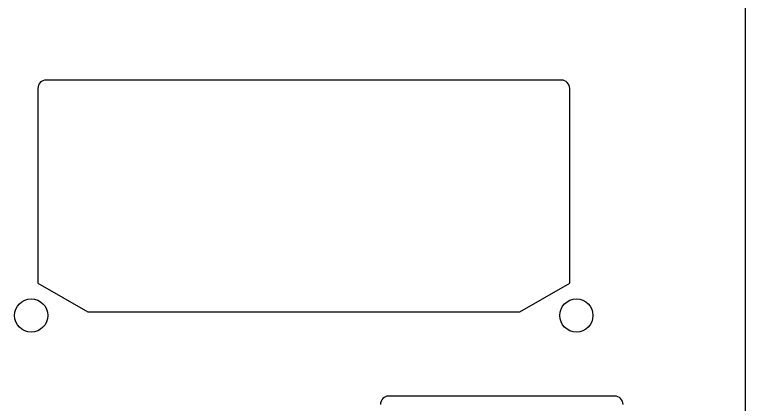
# Model space of a CAD drawing. Header units: millimetres. Extents: x -10 to 277, y -95 to 18.
# Drawn here: x 232.63 to 276.6, y -69.7 to -46.23 of the extents above; entities that cross this region are included whole.
import ezdxf

# ---------------------------------------------------------------- set-up
doc = ezdxf.new("R2010")
doc.units = ezdxf.units.MM
doc.header["$MEASUREMENT"] = 0
doc.layers.get('0').update_dxf_attribs({"linetype": 'CONTINUOUS'})
doc.layers.add('Edge.Cuts', color=53, linetype='CONTINUOUS')

msp = doc.modelspace()

# ---------------------------------------------------------------- linework, layer by layer
msp.add_lwpolyline([(234.03125, -50.675), (234.03125, -62.393), (237.03125, -64.125), (263.03125, -64.125), (266.03125, -62.393), (266.03125, -50.675, 0.414213562), (265.53125, -50.175), (234.53125, -50.175, 0.414212391)], format="xyb", close=True)
for centre in [(233.63125, -64.35), (266.43125, -64.35)]:
    msp.add_circle(centre, 1)
at = {"layer": 'Edge.Cuts', "linetype": 'Continuous'}
for p, q in [((276.6, -93.226), (276.6, 16.026)), ((268.7375, -69.2), (255.1375, -69.2))]:
    msp.add_line(p, q, dxfattribs=at)
at = {"layer": 'Edge.Cuts'}
for centre, radius, start, end in [((255.137522, -69.700041), 0.500022, 90.0025208, 179.9953019), ((268.737522, -69.700041), 0.500041, 0.0046985, 90.0025208)]:
    msp.add_arc(centre, radius, start, end, dxfattribs=at)

doc.saveas('drawing.dxf')
